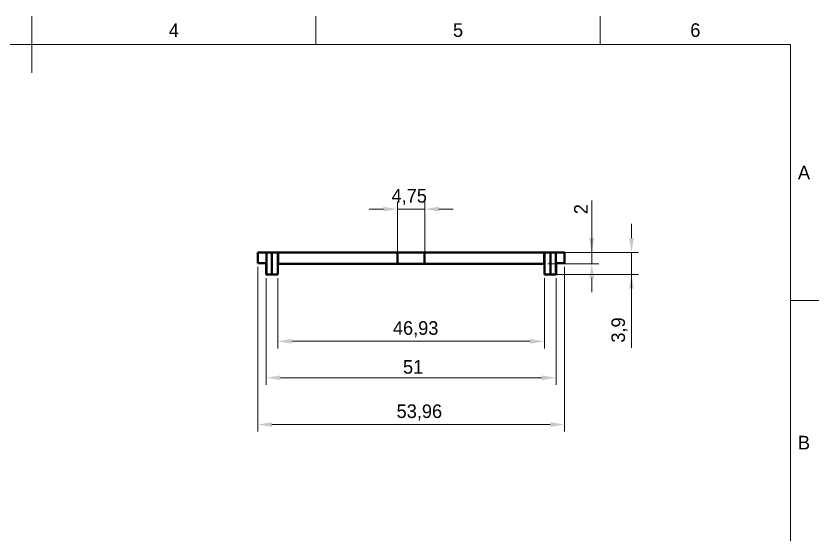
# Model space of a CAD drawing. Header units: millimetres. Extents: x 15 to 292, y 5 to 205.
# Drawn here: x 150.7 to 292, y 113.8 to 205 of the extents above; entities that cross this region are included whole.
import ezdxf

# ---------------------------------------------------------------- set-up
doc = ezdxf.new("R2010")
doc.units = ezdxf.units.MM
for name, color, linetype in [('Annotations', 7, 'Continuous'), ('Border', 7, 'Continuous'), ('Geometries', 7, 'Continuous')]:
    doc.layers.add(name, color=color, linetype=linetype)
doc.styles.add('Shapr0', font='txt', dxfattribs={"height": 2.3925})
doc.styles.add('Shapr3', font='txt', dxfattribs={"height": 2.3925})
doc.dimstyles.new('ISO-25', dxfattribs={"dimtxt": 2.5, "dimasz": 2.5, "dimexe": 1.25, "dimexo": 0.625, "dimtad": 1, "dimtxsty": 'Standard', "dimcen": 2.5, "dimadec": 0, "dimazin": 0, "dimtfac": 1, "dimtmove": 0, "dimatfit": 3, "dimfxl": 1, "dimarcsym": 0})

# ---------------------------------------------------------------- blocks, each defined once
blk = doc.blocks.new('*D6')
at = {"layer": 'Annotations', "color": 0, "linetype": 'Continuous', "lineweight": 15}
for p, q in [((252.02, 163.45), (252.02, 172.55)), ((252.02, 165.95), (252.02, 168.45)), ((244.28, 163.45), (253.27, 163.45)), ((252.02, 163.45), (252.02, 161.45)), ((244.28, 161.45), (253.27, 161.45)), ((252.02, 158.95), (252.02, 156.45))]:
    blk.add_line(p, q, dxfattribs=at)
at = {"layer": 'Annotations', "color": 0}
for points in [[(251.6, 165.95), (252.44, 165.95), (252.02, 163.45)], [(252.44, 158.95), (251.6, 158.95), (252.02, 161.45)]]:
    blk.add_solid(points, dxfattribs=at)
at = {"layer": 'Defpoints', "color": 0}
for p in [(243.66, 163.45), (243.66, 161.45), (252.02, 161.45)]:
    blk.add_point(p, dxfattribs=at)
at = {"layer": 'Annotations', "color": 0, "lineweight": 15, "insert": (250.12, 171.05), "char_height": 2.393, "attachment_point": 5, "rotation": 90, "style": 'Shapr3'}
blk.add_mtext('\\A1;2', dxfattribs=at)
blk = doc.blocks.new('*D7')
at = {"layer": 'Annotations', "color": 0, "linetype": 'Continuous', "lineweight": 15}
for p, q in [((259.02, 165.95), (259.02, 168.45)), ((244.28, 163.45), (260.27, 163.45)), ((259.02, 163.45), (259.02, 159.55)), ((244.34, 159.55), (260.27, 159.55)), ((259.02, 159.55), (259.02, 146.65)), ((259.02, 157.05), (259.02, 154.55))]:
    blk.add_line(p, q, dxfattribs=at)
at = {"layer": 'Annotations', "color": 0}
for points in [[(258.61, 165.95), (259.44, 165.95), (259.02, 163.45)], [(259.44, 157.05), (258.61, 157.05), (259.02, 159.55)]]:
    blk.add_solid(points, dxfattribs=at)
at = {"layer": 'Defpoints', "color": 0}
for p in [(243.66, 163.45), (243.71, 159.55), (259.02, 159.55)]:
    blk.add_point(p, dxfattribs=at)
at = {"layer": 'Annotations', "color": 0, "lineweight": 15, "insert": (256.9, 149.8), "char_height": 2.393, "attachment_point": 5, "rotation": 90, "style": 'Shapr3'}
blk.add_mtext('\\A1;3,9', dxfattribs=at)
blk = doc.blocks.new('*D8')
at = {"layer": 'Annotations', "color": 0, "linetype": 'Continuous', "lineweight": 15}
for p, q in [((196.79, 158.93), (196.79, 146.56)), ((243.71, 158.93), (243.71, 146.56)), ((241.21, 147.81), (199.29, 147.81))]:
    blk.add_line(p, q, dxfattribs=at)
at = {"layer": 'Annotations', "color": 0}
for points in [[(199.29, 148.23), (199.29, 147.39), (196.79, 147.81)], [(241.21, 147.39), (241.21, 148.23), (243.71, 147.81)]]:
    blk.add_solid(points, dxfattribs=at)
at = {"layer": 'Defpoints', "color": 0}
for p in [(196.79, 159.55), (243.71, 159.55), (196.79, 147.81)]:
    blk.add_point(p, dxfattribs=at)
at = {"layer": 'Annotations', "color": 0, "lineweight": 15, "insert": (221.04, 149.93), "char_height": 2.393, "attachment_point": 5, "style": 'Shapr3'}
blk.add_mtext('\\A1;46,93', dxfattribs=at)
blk = doc.blocks.new('*D9')
at = {"layer": 'Annotations', "color": 0, "linetype": 'Continuous', "lineweight": 15}
for p, q in [((194.75, 158.93), (194.75, 140.15)), ((245.75, 158.93), (245.75, 140.15)), ((197.25, 141.4), (243.25, 141.4))]:
    blk.add_line(p, q, dxfattribs=at)
at = {"layer": 'Annotations', "color": 0}
for points in [[(197.25, 141.82), (197.25, 140.99), (194.75, 141.4)], [(243.25, 140.99), (243.25, 141.82), (245.75, 141.4)]]:
    blk.add_solid(points, dxfattribs=at)
at = {"layer": 'Defpoints', "color": 0}
for p in [(194.75, 159.55), (245.75, 159.55), (245.75, 141.4)]:
    blk.add_point(p, dxfattribs=at)
at = {"layer": 'Annotations', "color": 0, "lineweight": 15, "insert": (220.59, 143.3), "char_height": 2.393, "attachment_point": 5, "style": 'Shapr3'}
blk.add_mtext('\\A1;51', dxfattribs=at)
blk = doc.blocks.new('*D10')
at = {"layer": 'Annotations', "color": 0, "linetype": 'Continuous', "lineweight": 15}
for p, q in [((193.25, 160.93), (193.25, 131.93)), ((247.21, 160.93), (247.21, 131.93)), ((195.75, 133.18), (244.71, 133.18))]:
    blk.add_line(p, q, dxfattribs=at)
at = {"layer": 'Annotations', "color": 0}
for points in [[(195.75, 133.6), (195.75, 132.76), (193.25, 133.18)], [(244.71, 132.76), (244.71, 133.6), (247.21, 133.18)]]:
    blk.add_solid(points, dxfattribs=at)
at = {"layer": 'Defpoints', "color": 0}
for p in [(193.25, 161.55), (247.21, 161.55), (247.21, 133.18)]:
    blk.add_point(p, dxfattribs=at)
at = {"layer": 'Annotations', "color": 0, "lineweight": 15, "insert": (221.69, 135.3), "char_height": 2.393, "attachment_point": 5, "style": 'Shapr3'}
blk.add_mtext('\\A1;53,96', dxfattribs=at)
blk = doc.blocks.new('*D11')
at = {"layer": 'Annotations', "color": 0, "linetype": 'Continuous', "lineweight": 15}
for p, q in [((215.37, 171.06), (212.87, 171.06)), ((217.87, 162.07), (217.87, 172.31)), ((217.87, 171.06), (222.63, 171.06)), ((222.63, 162.07), (222.63, 172.31)), ((225.13, 171.06), (227.63, 171.06))]:
    blk.add_line(p, q, dxfattribs=at)
at = {"layer": 'Annotations', "color": 0}
for points in [[(215.37, 170.64), (215.37, 171.47), (217.87, 171.06)], [(225.13, 171.47), (225.13, 170.64), (222.63, 171.06)]]:
    blk.add_solid(points, dxfattribs=at)
at = {"layer": 'Defpoints', "color": 0}
for p in [(222.63, 171.06), (217.87, 161.45), (222.63, 161.45)]:
    blk.add_point(p, dxfattribs=at)
at = {"layer": 'Annotations', "color": 0, "lineweight": 15, "insert": (219.91, 173.18), "char_height": 2.393, "attachment_point": 5, "style": 'Shapr3'}
blk.add_mtext('\\A1;4,75', dxfattribs=at)

msp = doc.modelspace()

# ---------------------------------------------------------------- linework, layer by layer
at = {"layer": 'Border', "linetype": 'Continuous', "lineweight": 15}
for p, q in [((153.5, 195), (153.5, 205)), ((203.5, 200), (203.5, 205)), ((253.5, 200), (253.5, 205)), ((287, 200), (20, 200)), ((287, 10), (287, 200)), ((287, 155), (292, 155))]:
    msp.add_line(p, q, dxfattribs=at)
at = {"layer": 'Geometries', "linetype": 'Continuous', "lineweight": 40}
for p, q in [((193.25, 163.45), (193.286, 163.45)), ((193.25, 163.45), (193.25, 161.55)), ((193.286, 163.45), (193.286, 161.55)), ((194.788, 163.45), (193.286, 163.45)), ((195.75, 163.45), (194.788, 163.45)), ((194.788, 163.45), (194.788, 161.55)), ((195.75, 163.45), (195.75, 159.55)), ((195.75, 163.45), (196.787, 163.45)), ((196.787, 163.45), (196.787, 161.45)), ((196.787, 163.45), (196.844, 163.45)), ((196.844, 163.45), (196.844, 161.45)), ((217.875, 163.45), (196.844, 163.45)), ((217.875, 163.45), (217.875, 161.45)), ((217.875, 163.45), (222.625, 163.45)), ((222.625, 161.45), (222.625, 163.45)), ((222.625, 163.45), (243.656, 163.45)), ((243.656, 163.45), (243.656, 161.45)), ((243.713, 163.45), (243.656, 163.45)), ((243.713, 163.45), (243.713, 161.45)), ((244.75, 163.45), (243.713, 163.45)), ((244.75, 163.45), (244.75, 159.55)), ((244.75, 163.45), (245.712, 163.45)), ((245.712, 163.45), (245.712, 161.55)), ((245.712, 163.45), (247.214, 163.45)), ((247.25, 163.45), (247.214, 163.45)), ((247.214, 163.45), (247.214, 161.55)), ((247.25, 161.55), (247.25, 163.45)), ((193.25, 161.55), (193.286, 161.55)), ((194.75, 161.55), (193.286, 161.55)), ((194.788, 161.55), (194.75, 161.55)), ((194.75, 161.55), (194.75, 159.55)), ((194.788, 161.55), (194.788, 159.55)), ((196.787, 161.45), (196.844, 161.45)), ((196.787, 161.45), (196.787, 159.55)), ((217.875, 161.45), (196.844, 161.45)), ((217.875, 161.45), (222.625, 161.45)), ((222.625, 161.45), (243.656, 161.45)), ((243.713, 161.45), (243.656, 161.45)), ((243.713, 161.45), (243.713, 159.55)), ((245.712, 161.55), (245.712, 159.55)), ((245.712, 161.55), (245.75, 161.55)), ((245.75, 159.55), (245.75, 161.55)), ((245.75, 161.55), (247.214, 161.55)), ((247.25, 161.55), (247.214, 161.55)), ((194.75, 159.55), (194.788, 159.55)), ((195.75, 159.55), (194.788, 159.55)), ((195.75, 159.55), (196.787, 159.55)), ((244.75, 159.55), (243.713, 159.55)), ((244.75, 159.55), (245.712, 159.55)), ((245.75, 159.55), (245.712, 159.55))]:
    msp.add_line(p, q, dxfattribs=at)

# ---------------------------------------------------------------- texts
at = {"layer": 'Border', "linetype": 'Continuous', "lineweight": 15, "char_height": 2.393, "width": 2.3925, "style": 'Shapr0'}
for s, insert, attachment_point in [('4', (178.5, 201.304), 8), ('5', (228.5, 201.304), 8), ('6', (270.25, 201.304), 8), ('A', (288.304, 177.5), 4), ('B', (288.304, 130), 4)]:
    msp.add_mtext(s, dxfattribs=dict(at, insert=insert, attachment_point=attachment_point))

# ---------------------------------------------------------------- dimensions: what is measured, and where the dimension line sits
at = {"layer": 'Annotations', "linetype": 'Continuous', "lineweight": 15}
for base, p1, p2, picture, middle in [((222.625, 171.057), (217.875, 161.45), (222.625, 161.45), '*D11', (219.915, 171.057)), ((247.214, 133.181), (193.25, 161.55), (247.214, 161.55), '*D10', (221.693, 133.181)), ((245.75, 141.403), (194.75, 159.55), (245.75, 159.55), '*D9', (220.59, 141.403)), ((196.787, 147.81), (243.713, 159.55), (196.787, 159.55), '*D8', (221.04, 147.81))]:
    dim = msp.add_linear_dim(base=base, p1=p1, p2=p2, dimstyle='ISO-25', override={"dimscale": 1, "dimgap": 0.7, "dimdec": 2, "dimlfac": 1, "dimrnd": 0.01, "dimzin": 8, "dimdsep": 44, "dimtxsty": 'Shapr3', "dimse1": 0, "dimse2": 0, "dimadec": 2, "dimtol": 0, "dimlim": 0, "dimtp": 0, "dimtm": 0, "dimtfac": 0.6, "dimtdec": 8, "dimfrac": 2, "dimtolj": 1, "dimlwd": 15, "dimlwe": 15}, dxfattribs=at)
    dim.commit()
    dim.dimension.update_dxf_attribs({"geometry": picture, "text_midpoint": middle, "dimtype": 160})
for base, p2, picture, middle in [((252.021, 161.45), (243.656, 161.45), '*D6', (252.021, 171.054)), ((259.023, 159.55), (243.713, 159.55), '*D7', (259.023, 149.798))]:
    dim = msp.add_linear_dim(base=base, p1=(243.656, 163.45), p2=p2, angle=90, dimstyle='ISO-25', override={"dimscale": 1, "dimgap": 0.7, "dimdec": 2, "dimlfac": 1, "dimrnd": 0.01, "dimzin": 8, "dimdsep": 44, "dimtxsty": 'Shapr3', "dimse1": 0, "dimse2": 0, "dimadec": 2, "dimtol": 0, "dimlim": 0, "dimtp": 0, "dimtm": 0, "dimtfac": 0.6, "dimtdec": 8, "dimfrac": 2, "dimtolj": 1, "dimlwd": 15, "dimlwe": 15}, dxfattribs=at)
    dim.commit()
    dim.dimension.update_dxf_attribs({"geometry": picture, "text_midpoint": middle, "dimtype": 160})

doc.saveas('drawing.dxf')
